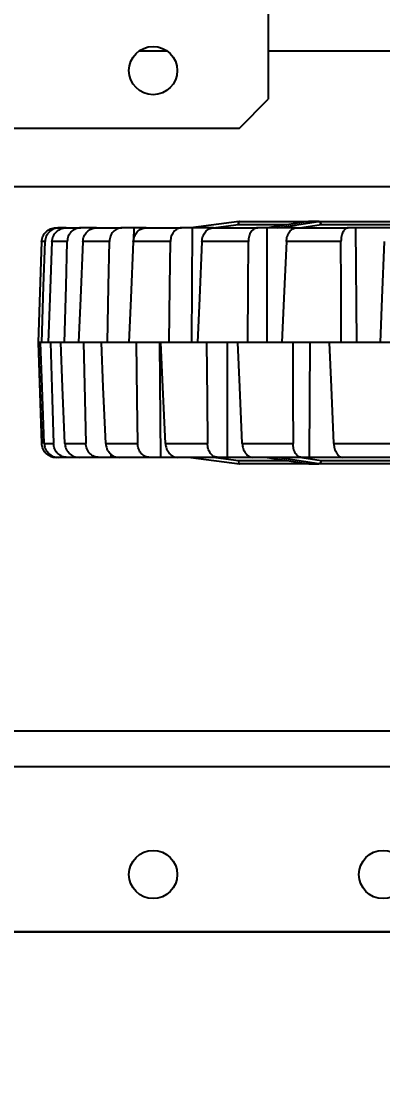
# Model space of a CAD drawing. Header units: inches. Extents: x 0 to 11, y 0 to 8.4.
# Drawn here: x 3.8801 to 4.0111, y 4.542 to 4.9264 of the extents above; entities that cross this region are included whole.
import ezdxf

# ---------------------------------------------------------------- set-up
doc = ezdxf.new("R2010")
doc.units = ezdxf.units.IN
doc.header["$MEASUREMENT"] = 0
doc.header["$PDSIZE"] = -1
doc.layers.add('DIM', color=3, linetype='Continuous')
doc.layers.add('OBJ', color=50, linetype='Continuous')
doc.dimstyles.get("Standard").update_dxf_attribs({"dimtxt": 0.18, "dimasz": 0.18, "dimexe": 0.18, "dimexo": 0.0625, "dimgap": 0.09, "dimtad": 0, "dimtih": 1, "dimtoh": 1, "dimdec": 4, "dimzin": 0, "dimdsep": 46, "dimtxsty": 'Standard', "dimcen": 0.09, "dimadec": 0, "dimazin": 0, "dimtfac": 1, "dimtdec": 4, "dimtofl": 0, "dimtmove": 0, "dimatfit": 3, "dimfxl": 1, "dimtolj": 1, "dimtzin": 0, "dimarcsym": 0})

# ---------------------------------------------------------------- blocks, each defined once
blk = doc.blocks.new('*D1')
at = {"layer": 'Defpoints', "color": 0, "transparency": 16777216}
for p in [(4.136179561686825, 5.72097752809008), (2.244837081006795, 4.595977528090006), (4.136179561686827, 4.595977528090006)]:
    blk.add_point(p, dxfattribs=at)
at = {"layer": 'DIM', "color": 0, "lineweight": -2, "transparency": 16777216}
for p, q in [((4.086179561686826, 5.72097752809008), (2.119837081006794, 5.72097752809008)), ((2.244837081006794, 5.59097752809008), (2.244837081006794, 5.280977528090042)), ((2.244837081006795, 4.725977528090006), (2.244837081006794, 5.035977528090043)), ((4.086179561686827, 4.595977528090006), (2.119837081006795, 4.595977528090006))]:
    blk.add_line(p, q, dxfattribs=at)
at = {"layer": 'DIM', "color": 0, "transparency": 16777216}
for points in [[(2.223170414340128, 5.59097752809008), (2.266503747673461, 5.59097752809008), (2.244837081006794, 5.72097752809008)], [(2.223170414340128, 4.725977528090006), (2.266503747673461, 4.725977528090006), (2.244837081006795, 4.595977528090006)]]:
    blk.add_solid(points, dxfattribs=at)
at = {"layer": 'DIM', "color": 0, "transparency": 16777216, "insert": (2.244837081006795, 5.158477528090041), "char_height": 0.125, "attachment_point": 5}
blk.add_mtext('\\A1;13.50', dxfattribs=at)
blk = doc.blocks.new('*D2')
at = {"layer": 'Defpoints', "color": 0, "transparency": 16777216}
for p in [(4.136179561686824, 5.720977528090078), (2.789929775281043, 4.595977528089665), (2.789929775281043, 4.282515702229787)]:
    blk.add_point(p, dxfattribs=at)
at = {"layer": 'DIM', "color": 0, "lineweight": -2, "transparency": 16777216}
for p, q in [((4.136179561686824, 5.670977528090078), (4.136179561686824, 4.157515702229787)), ((2.789929775281043, 4.545977528089665), (2.789929775281043, 4.157515702229787)), ((2.919929775281043, 4.282515702229787), (3.1947213351506, 4.282515702229787)), ((4.006179561686824, 4.282515702229787), (3.731388001817267, 4.282515702229787))]:
    blk.add_line(p, q, dxfattribs=at)
at = {"layer": 'DIM', "color": 0, "transparency": 16777216}
for points in [[(2.919929775281043, 4.304182368896454), (2.919929775281043, 4.260849035563121), (2.789929775281043, 4.282515702229787)], [(4.006179561686824, 4.304182368896454), (4.006179561686824, 4.260849035563121), (4.136179561686824, 4.282515702229787)]]:
    blk.add_solid(points, dxfattribs=at)
at = {"layer": 'DIM', "color": 0, "transparency": 16777216, "insert": (3.463054668483934, 4.282515702229787), "char_height": 0.125, "attachment_point": 5}
blk.add_mtext('\\A1;16.15', dxfattribs=at)

msp = doc.modelspace()

# ---------------------------------------------------------------- linework, layer by layer
at = {"color": 7, "linetype": 'Continuous', "lineweight": 25}
for p, q in [((3.969513108614401, 4.947644194756479), (3.969513108614405, 4.898060861423146)), ((3.922889458811972, 4.915687993968775), (3.932803425083499, 4.915687993968779)), ((3.969513108614404, 4.915687993968789), (4.137624584523717, 4.915687993968841)), ((3.959096441947739, 4.887644194756473), (3.969513108614405, 4.898060861423146)), ((2.967013108614333, 4.887644194756397), (3.959096441947739, 4.887644194756473)), ((3.826902703163846, 4.866475395543549), (4.137624584523732, 4.866475395543644)), ((3.959052394699558, 4.853737959969052), (3.941479425690466, 4.851456694756651)), ((3.958738911866164, 4.852520021014127), (3.950547931147395, 4.851456694756651)), ((3.976167504741016, 4.852520021014127), (3.958738911866164, 4.852520021014127)), ((3.959213315317939, 4.85374836142332), (3.984335243575909, 4.853748361423319)), ((3.984147219253776, 4.853734139257028), (3.969178860909832, 4.851456694756652)), ((3.984217386538846, 4.853739427569976), (3.969214271096221, 4.851456694756653)), ((3.972817022997201, 4.851456694756653), (3.987820138439826, 4.853739427569976)), ((3.988702157406375, 4.852520021014126), (3.981713513575199, 4.851456694756652)), ((3.984147219253776, 4.853734139257028), (3.984217386538846, 4.853739427569976)), ((3.987820138439826, 4.853739427569976), (3.984217386538846, 4.853739427569976)), ((3.984335243575909, 4.853748361423319), (3.987937995476889, 4.853748361423318)), ((3.987937995476889, 4.853748361423318), (4.065969435894, 4.853748361423319)), ((4.067382372883085, 4.852520021014126), (3.988702157406375, 4.852520021014126)), ((3.892664469073257, 4.851456694756653), (3.893824032466, 4.851456694756653)), ((3.896385925936668, 4.851456694756653), (3.893824032466, 4.851456694756653)), ((3.896385925936667, 4.851456694756653), (3.901627734303773, 4.851456694756653)), ((3.906236354962721, 4.851456694756653), (3.901627734303773, 4.851456694756653)), ((3.907393397570867, 4.851456694756653), (3.906236354962721, 4.851456694756653)), ((3.907393397570867, 4.851456694756653), (3.916558181217584, 4.851456694756653)), ((3.92083966491482, 4.851456694756653), (3.916558181217584, 4.851456694756653)), ((3.92083966491482, 4.851456694756653), (3.92079023704787, 4.846940085509158)), ((3.925352427520301, 4.851456694756653), (3.92083966491482, 4.851456694756653)), ((3.925352427520301, 4.851456694756653), (3.938161719133128, 4.851456694756653)), ((3.941985975153047, 4.851456694756653), (3.938161719133128, 4.851456694756653)), ((3.941985975153047, 4.851456694756653), (3.94179289611551, 4.809790028089985)), ((3.949717339747662, 4.851456694756653), (3.941985975153047, 4.851456694756653)), ((3.949717339747662, 4.851456694756653), (3.965781935482757, 4.851456694756652)), ((3.96903276574136, 4.851456694756652), (3.965781935482757, 4.851456694756652)), ((3.96903276574136, 4.851456694756652), (3.969108456704305, 4.809790028089985)), ((3.979747818724163, 4.851456694756652), (3.96903276574136, 4.851456694756652)), ((3.979747818724163, 4.851456694756652), (3.998579603969195, 4.851456694756652)), ((4.001158233634074, 4.851456694756652), (3.998579603969195, 4.851456694756652)), ((4.001158233634074, 4.851456694756652), (4.00150039476589, 4.809790028089985)), ((4.014531403542259, 4.851456694756652), (4.001158233634074, 4.851456694756652)), ((3.887459275821368, 4.846430129635309), (3.886179775281149, 4.809790028089986)), ((3.888676369998028, 4.846430129635309), (3.887459359834188, 4.84643012963531)), ((3.896703979606498, 4.846430129635309), (3.89120248300908, 4.846430129635309)), ((3.912007940085942, 4.846430129635309), (3.902389117245167, 4.846430129635309)), ((3.934123248341372, 4.846430129635309), (3.920679362321897, 4.846430129635309)), ((3.962377941922329, 4.846430129635309), (3.945517478397922, 4.846430129635309)), ((3.995913516261924, 4.846430129635309), (3.976148771884967, 4.846430129635309)), ((3.886179775281149, 4.809790028089986), (3.887459275821368, 4.773149926544662)), ((3.886210719319074, 4.809790028089986), (3.886179775281149, 4.809790028089986)), ((3.887028282192022, 4.809790028089986), (3.886210719319074, 4.809790028089986)), ((3.88750473908244, 4.809790028089986), (3.887028282192022, 4.809790028089986)), ((3.889770037871057, 4.809790028089951), (3.88750473908244, 4.809790028089986)), ((3.890691326025368, 4.809790028089986), (3.889770037871057, 4.809790028089951)), ((3.894387120438049, 4.809790028090032), (3.890691326025368, 4.809790028089986)), ((3.895746228297114, 4.809790028089986), (3.894387120438049, 4.809790028090032)), ((3.900844391106802, 4.809790028090032), (3.895746228297114, 4.809790028089986)), ((3.902630975039148, 4.809790028089986), (3.900844391106802, 4.809790028090032)), ((3.9090927061485, 4.809790028089986), (3.902630975039148, 4.809790028089986)), ((3.911293169171652, 4.809790028089986), (3.9090927061485, 4.809790028089986)), ((3.919069290905229, 4.809790028089985), (3.911293169171652, 4.809790028089986)), ((3.921666886166887, 4.809790028089985), (3.919069290905229, 4.809790028089985)), ((3.930698217542946, 4.809790028089939), (3.921666886166887, 4.809790028089985)), ((3.930630643530638, 4.768123361423319), (3.930304873142609, 4.809790028089985)), ((3.933673175774715, 4.809790028089985), (3.930698217542946, 4.809790028089939)), ((3.943890982908212, 4.809790028089943), (3.933673175774715, 4.809790028089985)), ((3.947220662881603, 4.809790028089985), (3.943890982908212, 4.809790028089943)), ((3.958547182090576, 4.809790028090021), (3.947220662881603, 4.809790028089985)), ((3.954819238851841, 4.768123361423318), (3.954760320612857, 4.809790028089985)), ((3.962206242930496, 4.809790028089985), (3.958547182090576, 4.809790028090021)), ((3.974555272564626, 4.809790028089985), (3.962206242930496, 4.809790028089985)), ((3.978515866608655, 4.809790028089985), (3.974555272564626, 4.809790028089985)), ((3.991793423095875, 4.809790028090032), (3.978515866608655, 4.809790028089985)), ((3.984518382299588, 4.768123361423318), (3.984728106410528, 4.809790028089985)), ((3.996025407831897, 4.809790028089985), (3.991793423095875, 4.809790028090032)), ((4.010130440950137, 4.809790028089985), (3.996025407831897, 4.809790028089985)), ((4.014601608418933, 4.809790028089985), (4.010130440950137, 4.809790028089985)), ((3.887459275821368, 4.773149926544662), (3.887476306271963, 4.773149926544662)), ((3.888387998902128, 4.773149926544662), (3.891760084084938, 4.773149926544662)), ((3.895881392231553, 4.773149926544662), (3.903470430532576, 4.773149926544661)), ((3.910676130333088, 4.773149926544661), (3.92225153266379, 4.773149926544661)), ((3.932322682576022, 4.773149926544661), (3.947532736194019, 4.773149926544661)), ((3.960163329424134, 4.773149926544661), (3.978545884546902, 4.773149926544661)), ((3.993352146910992, 4.773149926544661), (4.014348658903148, 4.773149926544661)), ((3.892677510216958, 4.76812336142332), (3.892664436378759, 4.76812336142332)), ((3.893602116276249, 4.76812336142332), (3.892677510216958, 4.76812336142332)), ((3.896815028256263, 4.76812336142332), (3.89360211627625, 4.76812336142332)), ((3.900994711582077, 4.76812336142332), (3.896815028256263, 4.76812336142332)), ((3.908225523009511, 4.768123361423319), (3.900994711582078, 4.76812336142332)), ((3.912687554564795, 4.768123361423319), (3.908225523009511, 4.768123361423319)), ((3.912687554564795, 4.768123361423319), (3.912671924389622, 4.769240969605477)), ((3.915533286039016, 4.768123361423319), (3.912687554564795, 4.768123361423319)), ((3.926562292367617, 4.768123361423319), (3.915533286039017, 4.768123361423319)), ((3.930630643530638, 4.768123361423319), (3.926562292367617, 4.768123361423319)), ((3.936776092419067, 4.768123361423319), (3.930630643530638, 4.768123361423319)), ((3.951268182872485, 4.768123361423318), (3.936776092419068, 4.768123361423319)), ((3.941479425690492, 4.768123361423318), (3.959132518848436, 4.765831694756653)), ((3.95054793114742, 4.768123361423318), (3.958738911866164, 4.767060035165846)), ((3.954819238851841, 4.768123361423318), (3.951268182872485, 4.768123361423318)), ((3.96407767879975, 4.768123361423318), (3.954819238851841, 4.768123361423318)), ((3.958738911866164, 4.767060035165846), (3.976167504740998, 4.767060035165846)), ((3.98159251854291, 4.768123361423318), (3.96407767879975, 4.768123361423318)), ((3.969178981437971, 4.768123343084892), (3.984240693532265, 4.765831694756653)), ((3.969214271096221, 4.768123361423319), (3.984276103718653, 4.765831694756653)), ((3.987878855619632, 4.765831694756653), (3.972817022997201, 4.768123361423319)), ((3.984518382299588, 4.768123361423318), (3.98159251854291, 4.768123361423318)), ((3.981713513575205, 4.768123361423318), (3.988702157406375, 4.767060035165845)), ((3.996608500294157, 4.768123361423318), (3.984518382299588, 4.768123361423318)), ((3.988702157406375, 4.767060035165845), (4.067382372883085, 4.767060035165845)), ((4.016613909784401, 4.768123361423318), (3.996608500294157, 4.768123361423318)), ((3.959144059841291, 4.765831694756653), (3.959144000949916, 4.765831694756653)), ((3.984240693532257, 4.765831694756653), (3.959144059841291, 4.765831694756653)), ((3.984276103718653, 4.765831694756653), (3.984276199321151, 4.765831694756653)), ((3.984276199321151, 4.765831694756653), (3.987878760017135, 4.765831694756653)), ((4.065969435894, 4.765831694756653), (3.987878760017135, 4.765831694756653)), ((3.987878760017135, 4.765831694756653), (3.987878855619633, 4.765831694756653)), ((2.967013108614367, 4.668894194756669), (5.305346441947762, 4.668894194756674)), ((2.967013108614369, 4.655977528090003), (5.305346441947762, 4.655977528090007)), ((2.967013108614378, 4.595977528090002), (5.305346441947762, 4.595977528090007))]:
    msp.add_line(p, q, dxfattribs=at)
at = {"color": 7, "linetype": 'Continuous', "lineweight": 25, "flags": 128}
for points in [[(3.88750473908244, 4.809790028089986), (3.888160357812044, 4.830308502848596), (3.888676369998028, 4.846430129635309)], [(3.89120248300908, 4.846430129635309), (3.89039981957945, 4.825911690515562), (3.889770037871057, 4.809790028089951)], [(3.895746228297114, 4.809790028089986), (3.896282093661389, 4.830308502848596), (3.896703979606498, 4.846430129635309)], [(3.902389117245167, 4.846430129635309), (3.901523595816256, 4.825911690515603), (3.900844391106802, 4.809790028090032)], [(3.911293169171652, 4.809790028089986), (3.911692999172666, 4.830308502848595), (3.912007940085942, 4.846430129635309)], [(3.920679362321897, 4.846430129635309), (3.919777281324343, 4.825911690515543), (3.919069290905229, 4.809790028089985)], [(3.933673175774715, 4.809790028089985), (3.93392482178021, 4.830308502848595), (3.934123248341371, 4.846430129635309)], [(3.945517478397921, 4.846430129635309), (3.944606247106363, 4.825911690515513), (3.943890982908212, 4.809790028089943)], [(3.962206242930496, 4.809790028089985), (3.962302058803935, 4.830308502848595), (3.962377941922329, 4.846430129635309)], [(3.976148771884967, 4.846430129635309), (3.975256077601094, 4.825911690515555), (3.974555272564626, 4.809790028089985)], [(3.996025407831897, 4.809790028089985), (3.99596248225645, 4.830308502848595), (3.995913516261924, 4.846430129635309)], [(4.01164252643061, 4.846430129635309), (4.010795493218513, 4.825911690515598), (4.010130440950137, 4.809790028089985)], [(3.886210719319074, 4.809790028089986), (3.886918949430519, 4.789271553467764), (3.887476306271963, 4.773149926544662)], [(3.888387998902128, 4.773149926544662), (3.887626059331934, 4.793668365529955), (3.887028282192022, 4.809790028089986)], [(3.890691326025368, 4.809790028089986), (3.891289343702388, 4.789271553467771), (3.891760084084937, 4.773149926544662)], [(3.895881392231553, 4.773149926544662), (3.895044113713963, 4.793668365529982), (3.894387120438049, 4.809790028090032)], [(3.902630975039148, 4.809790028089986), (3.903100609817239, 4.78927155346775), (3.903470430532576, 4.773149926544661)], [(3.910676130333088, 4.773149926544661), (3.90978895315218, 4.793668365529955), (3.9090927061485, 4.809790028089986)], [(3.921666886166887, 4.809790028089985), (3.921993868430963, 4.789271553467715), (3.92225153266379, 4.773149926544661)], [(3.932322682576022, 4.773149926544661), (3.931412563161503, 4.793668365529928), (3.930698217542946, 4.809790028089939)], [(3.947220662881603, 4.809790028089985), (3.947395057441031, 4.78927155346773), (3.947532736194019, 4.773149926544661)], [(3.960163329424134, 4.773149926544661), (3.95925792129387, 4.793668365529974), (3.958547182090576, 4.809790028090021)], [(3.978515866608655, 4.809790028089985), (3.978532374572994, 4.789271553467718), (3.978545884546902, 4.773149926544661)], [(3.993352146910992, 4.773149926544661), (3.992478960432863, 4.79366836552998), (3.991793423095875, 4.809790028090032)], [(3.890819660036192, 4.768461013453486), (3.89167063952784, 4.768219053176196), (3.892664436378759, 4.76812336142332)]]:
    msp.add_lwpolyline(points, dxfattribs=at)
at = {"color": 7, "linetype": 'Continuous', "lineweight": 25}
for centre, radius in [((3.927846441947737, 4.90847752808981), 0.008750000000000036), ((3.92784644194782, 4.616810861423337), 0.008750000000000924), ((4.011179775281153, 4.616810861423338), 0.008750000000000036)]:
    msp.add_circle(centre, radius, dxfattribs=at)
for centre, radius, start, end in [((3.959797584253955, 4.85289684431119), 0.00112373618873904, 131.5394578197584, 199.592651827126), ((3.9599016021331, 4.8527767536915), 0.001190697410956189, 125.3137528873913, 192.4516329213837), ((3.959213315317939, 4.852498361423319), 0.001250000000000639, 90, 97.39658528459096), ((3.984335243575909, 4.852498361423319), 0.00125000000000076, 90, 98.65123552084648), ((3.984335344087061, 4.852965172676196), 0.0007831887535726097, 90.00735309947227, 98.6623888600258), ((3.987938095988021, 4.852965172676378), 0.0007831887533896423, 90.00735309797952, 98.66238886061879), ((3.987491507299026, 4.852573029213938), 0.001211810031181037, 357.4929110532001, 74.26489035686693), ((3.987625396771485, 4.852702024570828), 0.001092034230004718, 350.4060460868147, 73.36620447054757)]:
    msp.add_arc(centre, radius, start, end, dxfattribs=at)
for points, knots in [([(3.887459359834188, 4.84643012963531), (3.887557385611701, 4.847094435254548), (3.887753384127536, 4.848422687054591), (3.888964322285847, 4.850076757660314), (3.890659998675493, 4.851231518001712), (3.891995513022938, 4.851381546052647), (3.892664469073257, 4.851456694756653)], [0, 0, 0, 0, 0.2499123639394824, 0.4996895068213324, 0.7493956301627003, 0.9999999999999999, 0.9999999999999999, 0.9999999999999999, 0.9999999999999999]), ([(3.893824032466, 4.851456694756653), (3.893162846881398, 4.851381959887497), (3.891840835004734, 4.8512325307606), (3.890163025005861, 4.850080598281091), (3.888963880992169, 4.848426226901957), (3.888772321582979, 4.847096290931241), (3.888676369998028, 4.846430129635309)], [0, 0, 0, 0, 0.2499136709341029, 0.4996915371566655, 0.7493968572079434, 1, 1, 1, 1]), ([(3.89120248300908, 4.846430129635309), (3.891302692885675, 4.847094435254548), (3.891503058417915, 4.848422687054591), (3.892711161503963, 4.850076757660314), (3.894397582886923, 4.851231518001712), (3.895722352099547, 4.851381546052647), (3.896385925936667, 4.851456694756653)], [0, 0, 0, 0, 0.2499123639394979, 0.4996895068213499, 0.7493956301627124, 1, 1, 1, 1]), ([(3.901627734303773, 4.851456694756653), (3.900992688034525, 4.851381959887497), (3.899722940584297, 4.8512325307606), (3.898115877774161, 4.850080598281091), (3.896971111748223, 4.848426226901956), (3.896793130118695, 4.847096290931241), (3.896703979606498, 4.846430129635309)], [0, 0, 0, 0, 0.2499136709341019, 0.4996915371566801, 0.7493968572079394, 1, 1, 1, 1]), ([(3.902389117245167, 4.846430129635309), (3.902488466394452, 4.847094435254547), (3.90268711093779, 4.848422687054591), (3.903855671350635, 4.850076757660313), (3.905481596666557, 4.851231518001712), (3.906755368302203, 4.851381546052647), (3.907393397570867, 4.851456694756653)], [0, 0, 0, 0, 0.2499123639394934, 0.4996895068213533, 0.7493956301627077, 0.9999999999999999, 0.9999999999999999, 0.9999999999999999, 0.9999999999999999]), ([(3.916558181217584, 4.851456694756653), (3.915968569823233, 4.851381959887497), (3.914789667433193, 4.8512325307606), (3.913302181602067, 4.850080598281091), (3.9122465767003, 4.848426226901956), (3.912087580732183, 4.847096290931241), (3.912007940085942, 4.846430129635309)], [0, 0, 0, 0, 0.2499136709341098, 0.4996915371566773, 0.7493968572079454, 1, 1, 1, 1]), ([(3.920679362321897, 4.846430129635309), (3.920774832070244, 4.847094435254547), (3.92096571991075, 4.848422687054591), (3.922059231533567, 4.850076757660313), (3.923575257864487, 4.851231518001712), (3.924759329016563, 4.851381546052647), (3.925352427520301, 4.851456694756653)], [0, 0, 0, 0, 0.2499123639394816, 0.4996895068213388, 0.7493956301626982, 1, 1, 1, 1]), ([(3.938161719133128, 4.851456694756653), (3.937635457657533, 4.851381959887497), (3.936583220680248, 4.851232530760599), (3.935260508332406, 4.850080598281091), (3.934326138575589, 4.848426226901956), (3.934190959280921, 4.847096290931241), (3.934123248341371, 4.846430129635309)], [0, 0, 0, 0, 0.2499136709341128, 0.4996915371566882, 0.7493968572079491, 1, 1, 1, 1]), ([(3.945517478397922, 4.846430129635309), (3.945606167945339, 4.847094435254547), (3.945783499052573, 4.84842268705459), (3.946768736088046, 4.850076757660313), (3.948128799741045, 4.851231518001712), (3.949187193006765, 4.851381546052647), (3.949717339747662, 4.851456694756653)], [0, 0, 0, 0, 0.2499123639394921, 0.4996895068213497, 0.7493956301627036, 1, 1, 1, 1]), ([(3.965781935482757, 4.851456694756652), (3.965335014114554, 4.851381959887497), (3.964441414238121, 4.851232530760599), (3.963323665318931, 4.85008059828109), (3.962538921059308, 4.848426226901956), (3.962431665792553, 4.847096290931241), (3.962377941922329, 4.846430129635309)], [0, 0, 0, 0, 0.2499136709340923, 0.4996915371566666, 0.74939685720794, 1, 1, 1, 1]), ([(3.976148771884967, 4.846430129635309), (3.976227986444434, 4.847094435254547), (3.976386372702437, 4.84842268705459), (3.977233399221797, 4.850076757660313), (3.978396175351003, 4.851231518001712), (3.97929673198656, 4.851381546052647), (3.979747818724163, 4.851456694756652)], [0, 0, 0, 0, 0.249912363939483, 0.4996895068213427, 0.7493956301627144, 1, 1, 1, 1]), ([(3.998579603969195, 4.851456694756652), (3.998225602188002, 4.851381959887497), (3.997517790992484, 4.851232530760599), (3.996638967737243, 4.85008059828109), (3.996027693032047, 4.848426226901956), (3.99595162069021, 4.847096290931241), (3.995913516261924, 4.846430129635309)], [0, 0, 0, 0, 0.2499136709341223, 0.4996915371566993, 0.7493968572079447, 1, 1, 1, 1]), ([(3.892677510216958, 4.76812336142332), (3.892011106574886, 4.768197860170279), (3.89067874706016, 4.768346807607057), (3.889224097639859, 4.769332941915587), (3.888345221987032, 4.770384399355574), (3.88769308346078, 4.771561015076782), (3.887561238242256, 4.772527400796792), (3.887476306271963, 4.773149926544662)], [0, 0, 0, 0, 0.2498545218885893, 0.4995411617206771, 0.6366718535783294, 0.7659515021905989, 0.9999999999999999, 0.9999999999999999, 0.9999999999999999, 0.9999999999999999]), ([(3.888387998902128, 4.773149926544662), (3.888469439290231, 4.772549502741371), (3.888598310138272, 4.771599395226941), (3.889241045227935, 4.77041425118125), (3.890133305479019, 4.76934064117436), (3.891604758049896, 4.768346385932731), (3.89293636904234, 4.76819769858942), (3.89360211627625, 4.76812336142332)], [0, 0, 0, 0, 0.2258044893903672, 0.3573118537040983, 0.5009271414551605, 0.7504854067883051, 1, 1, 1, 1]), ([(3.896815028256263, 4.76812336142332), (3.896164777699197, 4.768197860170277), (3.894864713500916, 4.768346807607051), (3.893448977007318, 4.769332941914938), (3.892595915830261, 4.770384399353417), (3.891964488540415, 4.771561015074095), (3.891840168494411, 4.772527400795262), (3.891760084084937, 4.773149926544662)], [0, 0, 0, 0, 0.2498545218901926, 0.4995411617237735, 0.6366718531510048, 0.765951501620214, 1, 1, 1, 1]), ([(3.895881392231553, 4.773149926544662), (3.895963681412383, 4.77254950274334), (3.896093895385862, 4.7715993952304), (3.896726715395699, 4.77041425118404), (3.897602612136353, 4.769340641175194), (3.899043725422643, 4.768346385932738), (3.900344420802035, 4.768197698589423), (3.900994711582078, 4.76812336142332)], [0, 0, 0, 0, 0.2258044886554841, 0.357311853153511, 0.5009271414585348, 0.7504854067900063, 1, 1, 1, 1]), ([(3.908225523009511, 4.768123361423319), (3.907611183071578, 4.768197860170282), (3.906382915982525, 4.768346807607069), (3.905049108848766, 4.76933294191705), (3.904247781976915, 4.770384399360439), (3.90365625152582, 4.771561015082842), (3.903543234055571, 4.772527400800244), (3.903470430532576, 4.773149926544661)], [0, 0, 0, 0, 0.2498545218851329, 0.4995411617137342, 0.6366718545425197, 0.7659515034775468, 1, 1, 1, 1]), ([(3.910676130333088, 4.773149926544661), (3.910756767992843, 4.772549502739295), (3.910884368607477, 4.771599395223297), (3.911488045625079, 4.770414251178309), (3.912320965173674, 4.76934064117348), (3.913687951673706, 4.768346385932723), (3.914918210469128, 4.768197698589417), (3.915533286039017, 4.768123361423319)], [0, 0, 0, 0, 0.2258044901647639, 0.3573118542842927, 0.5009271414515829, 0.7504854067865327, 1, 1, 1, 1]), ([(3.926562292367617, 4.768123361423319), (3.926002529456967, 4.76819786017028), (3.924883379751127, 4.768346807607062), (3.923672029036008, 4.769332941916289), (3.922946784383743, 4.770384399357908), (3.922413124121016, 4.77156101507969), (3.922314843203559, 4.772527400798448), (3.92225153266379, 4.773149926544661)], [0, 0, 0, 0, 0.2498545218869405, 0.4995411617173423, 0.6366718540409918, 0.7659515028081415, 1, 1, 1, 1]), ([(3.932322682576022, 4.773149926544661), (3.93239921857928, 4.772549502739428), (3.932520328753959, 4.77159939522353), (3.933076520356219, 4.770414251178497), (3.933841154875457, 4.769340641173536), (3.935092479398786, 4.768346385932723), (3.936214920819282, 4.768197698589417), (3.936776092419067, 4.768123361423319)], [0, 0, 0, 0, 0.2258044901152272, 0.3573118542471866, 0.5009271414518303, 0.7504854067866519, 1, 1, 1, 1]), ([(3.951268182872485, 4.768123361423318), (3.950780005101908, 4.768197860170276), (3.949803977576783, 4.768346807607051), (3.948751889559123, 4.769332941914997), (3.948124763318523, 4.770384399353615), (3.947665188240832, 4.771561015074342), (3.947584630091963, 4.772527400795402), (3.947532736194019, 4.773149926544661)], [0, 0, 0, 0, 0.249854521890022, 0.4995411617234884, 0.6366718531902761, 0.7659515016726288, 1, 1, 1, 1]), ([(3.960163329424134, 4.773149926544661), (3.960233438263538, 4.772549502737477), (3.960344378127272, 4.771599395220104), (3.960836184714701, 4.770414251175732), (3.961509301171026, 4.76934064117271), (3.962606942854164, 4.768346385932716), (3.963587462085159, 4.768197698589415), (3.96407767879975, 4.768123361423318)], [0, 0, 0, 0, 0.225804490843019, 0.3573118547924686, 0.5009271414484604, 0.7504854067849485, 1, 1, 1, 1]), ([(3.98159251854291, 4.768123361423318), (3.981190758946924, 4.76819786017028), (3.980387509704948, 4.768346807607062), (3.979526651544132, 4.769332941916297), (3.979016698626574, 4.770384399357937), (3.978645172692796, 4.771561015079724), (3.978584785032218, 4.772527400798468), (3.978545884546902, 4.773149926544661)], [0, 0, 0, 0, 0.2498545218869268, 0.499541161717292, 0.6366718540466003, 0.7659515028156334, 1, 1, 1, 1]), ([(3.993352146910992, 4.773149926544661), (3.99341369836395, 4.772549502741496), (3.993511097064111, 4.771599395227162), (3.993923575340077, 4.770414251181427), (3.994484721432159, 4.769340641174412), (3.995395328990767, 4.768346385932731), (3.996204133451578, 4.76819769858942), (3.996608500294157, 4.768123361423318)], [0, 0, 0, 0, 0.2258044893432928, 0.357311853668828, 0.500927141455382, 0.750485406788432, 1, 1, 1, 1]), ([(3.958738911866164, 4.767060035165846), (3.958738535586305, 4.766885144854021), (3.958737753476654, 4.766521629780395), (3.958842967880067, 4.766110867450796), (3.958987564130746, 4.765871837501201), (3.959093202603215, 4.765844729955566), (3.959144000949916, 4.765831694756653)], [0, 0, 0, 0, 0.2706993823547342, 0.5626572728984215, 0.7896951086164014, 1, 1, 1, 1]), ([(3.988702157406375, 4.767060035165845), (3.988678809520162, 4.766885144854021), (3.988630280196339, 4.766521629780394), (3.988403878519492, 4.766110867450795), (3.988137318670182, 4.765871837501201), (3.987962784043394, 4.765844729955565), (3.987878855619632, 4.765831694756653)], [0, 0, 0, 0, 0.27069938235476, 0.5626572728984143, 0.7896951086164057, 1, 1, 1, 1])]:
    msp.add_open_spline(points, degree=3, knots=knots, dxfattribs=at)
at = {"layer": 'OBJ'}
msp.add_circle((4.136179561686824, 5.720977528090078), 1.354166666666667, dxfattribs=at)

# ---------------------------------------------------------------- dimensions: what is measured, and where the dimension line sits
at = {"layer": 'DIM'}
dim = msp.add_linear_dim(base=(2.244837081006795, 4.595977528090006), p1=(4.136179561686824, 5.720977528090078), p2=(4.136179561686825, 4.595977528090004), angle=90, dimstyle='Standard', override={"dimtxt": 0.125, "dimasz": 0.13, "dimexe": 0.125, "dimexo": 0.05, "dimgap": 0.06, "dimdec": 2, "dimlfac": 12, "dimzin": 1, "dimadec": 2, "dimtdec": 2, "dimtzin": 1}, dxfattribs=at)
dim.commit()
dim.dimension.update_dxf_attribs({"geometry": '*D1', "text_midpoint": (2.244837081006795, 5.158477528090041)})
dim = msp.add_linear_dim(base=(2.789929775281043, 4.282515702229787), p1=(4.136179561686824, 5.720977528090078), p2=(2.789929775281043, 4.595977528089665), dimstyle='Standard', override={"dimtxt": 0.125, "dimasz": 0.13, "dimexe": 0.125, "dimexo": 0.05, "dimgap": 0.06, "dimdec": 2, "dimlfac": 12, "dimzin": 1, "dimadec": 2, "dimtdec": 2, "dimtzin": 1}, dxfattribs=at)
dim.commit()
dim.dimension.update_dxf_attribs({"geometry": '*D2', "text_midpoint": (3.463054668483934, 4.282515702229787)})

doc.saveas('drawing.dxf')
